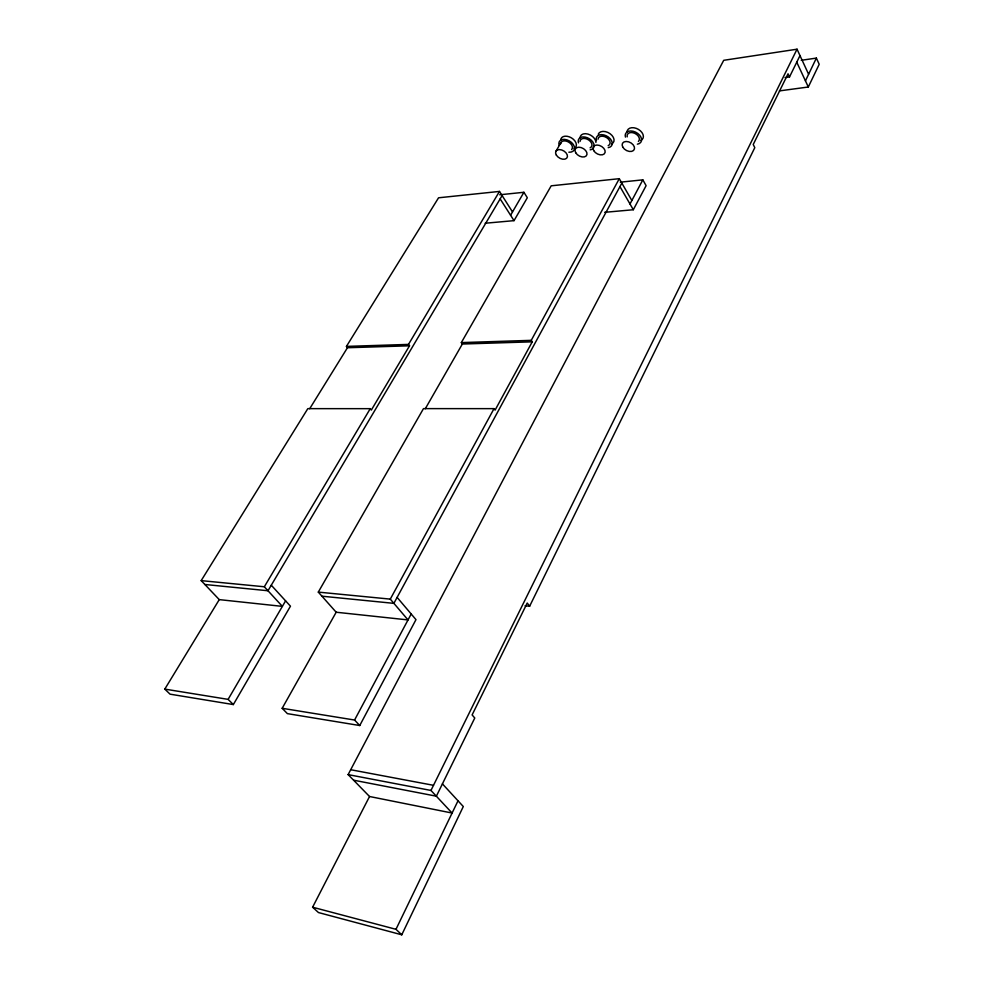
<?xml version="1.0" encoding="UTF-8"?>
<svg xmlns="http://www.w3.org/2000/svg" width="984" height="984" viewBox="0 0 984 984"><rect width="100%" height="100%" fill="white"/><g stroke="black" fill="none" stroke-linecap="round" stroke-linejoin="round"><path stroke-width="1.48" d="M805.441 80.86L816.376 58.093L801.247 60.307M779.439 90.897L808.307 87.01L819.205 64.292L816.376 58.093M808.59 74.218L797.04 49.2L723.72 60.307L348.127 774.617L369.541 796.511L312.605 907.211L318.459 912.549L401.767 934.8L463.304 806.536L442.419 783.867M401.767 934.8L395.986 929.314L458.015 800.791M369.541 796.511L452.099 813.042L430.967 790.447L797.04 49.2M525.062 605.763L529.65 606.193L754.802 147.649L753.215 144.513L788.036 73.812L789.512 76.936L785.011 77.576M789.512 76.936L799.98 55.621M629.994 204.008L642.835 179.851L646.107 185.656L633.315 209.74L604.693 212.323M631.826 200.478L619.293 178.682L551.2 185.816L461.336 342.592L531.249 340.341L532.233 341.829L495.087 410.119L494.029 408.643L423.477 408.618L318.299 592.11L390.291 599.121L408.016 619.92L336.184 612.232L282.174 708.296L287.389 713.634L359.75 725.528L415.974 619.637L397.118 597.386M282.174 708.296L354.572 720.03L411.189 613.991M621.839 183.11L393.883 603.352L321.94 596.193L318.299 592.11M390.291 599.121L494.029 408.643M531.249 340.341L619.293 178.682M510.585 215.25L523.918 192.286L527.326 197.747L514.029 220.65L485.186 223.233M425.297 408.729L462.345 344.031L532.233 341.829M512.479 211.892L499.478 191.425L438.557 197.796L346.429 346.393L408.495 344.4L409.516 345.802L371.337 410.057L370.255 408.668L307.82 408.643L201.191 580.621L264.327 586.772L282.371 606.378L219.26 599.625L164.795 689.107L170.047 694.163L233.343 704.569L290.464 606.181L271.276 585.209M555.812 151.487L560.868 142.766M164.795 689.107L228.103 699.366L285.594 600.855M502.111 195.582L267.992 590.757L204.869 584.484L201.191 580.621M264.327 586.772L370.255 408.668M408.495 344.4L499.478 191.425M309.714 408.692L347.45 347.746L409.516 345.802M620.314 182.175L642.835 179.851M499.7 194.783L523.918 192.286M350.685 769.722L433.489 785.306M348.127 774.617L430.967 790.447M353.613 780.189L436.367 796.191L474.768 718L472.111 714.925L527.215 603.044L529.65 606.193M312.605 907.211L395.986 929.314M228.103 699.366L233.343 704.569M204.869 584.484L219.26 599.625M354.572 720.03L359.75 725.528M321.94 596.193L336.184 612.232M346.429 346.393L347.45 347.746M461.336 342.592L462.345 344.031M500.155 198.891L514.029 220.65M619.957 186.591L633.315 209.74M796.757 62.201L808.307 87.01M580.019 141.462A6.47 4.256 29.9 0 1 588.506 139.839A6.47 4.256 29.9 0 1 590.105 147.846M580.043 138.006A8.573 5.658 29.9 0 1 587.928 134.07A8.573 5.658 29.9 0 1 595.935 142.434M593.856 147.169A8.585 5.646 29.9 0 1 590.166 149.826M578.494 142.864A8.585 5.646 29.9 0 1 585.062 137.059A8.585 5.646 29.9 0 1 594.115 145.669M560.634 143.861A6.421 4.182 30.4 0 1 568.223 141.856A6.421 4.182 30.4 0 1 571.618 149.568M560.696 140.429A8.499 5.547 30.4 0 1 571.421 137.858A8.499 5.547 30.4 0 1 574.164 148.449M559.158 145.251A8.512 5.547 30.4 0 1 564.509 139.384A8.512 5.547 30.4 0 1 574.25 146.37A8.512 5.547 30.4 0 1 568.85 152.213M598.014 139.236A6.531 4.33 29.4 0 1 606.636 137.588A6.531 4.33 29.4 0 1 608.173 145.681M598.26 134.218A8.647 5.756 29.4 0 1 610.08 133.726A8.647 5.756 29.4 0 1 611.691 143.91M596.439 140.65A8.659 5.744 29.4 0 1 601.47 134.636A8.659 5.744 29.4 0 1 611.531 140.626A8.659 5.744 29.4 0 1 608.21 147.674M627.189 136.899A6.617 4.453 28.6 0 1 634.409 133.16A6.617 4.453 28.6 0 1 638.407 141.511M627.005 132.102A8.758 5.904 28.6 0 1 638.468 129.408A8.758 5.904 28.6 0 1 640.867 140.38M625.443 137.084A8.782 5.904 28.6 0 1 630.707 130.958A8.782 5.904 28.6 0 1 640.891 137.034A8.782 5.904 28.6 0 1 637.361 144.193M575.702 152.729A6.507 4.244 29.9 0 0 586.12 156.025A6.507 4.244 29.9 0 0 581.224 147.6A6.507 4.244 29.9 0 0 575.702 152.729M556.304 155.041A6.445 4.157 30.4 0 0 566.599 158.301A6.445 4.157 30.4 0 0 561.667 149.962A6.445 4.157 30.4 0 0 556.304 155.041M593.696 150.589A6.556 4.317 29.4 0 0 604.237 153.91A6.556 4.317 29.4 0 0 599.367 145.411A6.556 4.317 29.4 0 0 593.696 150.589M622.786 147.133A6.642 4.428 28.6 0 0 633.511 150.49A6.642 4.428 28.6 0 0 628.69 141.856A6.642 4.428 28.6 0 0 622.786 147.133"/></g></svg>
